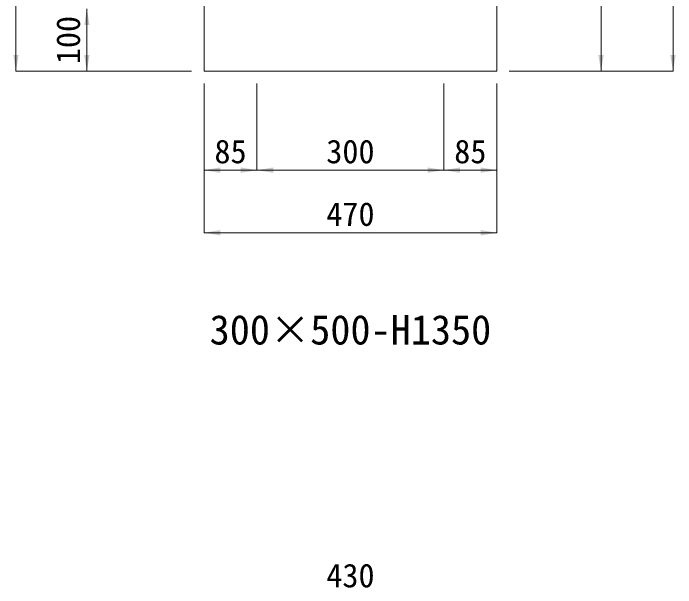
# Model space of a CAD drawing. Units: millimetres at full size, sheet at 1:40. Extents: x 69750 to 116230, y -28801 to 513.
# Drawn here: x 91541 to 92605, y -24713 to -23791 of the extents above; entities that cross this region are included whole.
import ezdxf
from ezdxf.enums import TextEntityAlignment as Align

# ---------------------------------------------------------------- set-up
doc = ezdxf.new("R2010")
doc.units = ezdxf.units.MM
doc.header["$LTSCALE"] = 40
doc.layers.add('寸法線', color=7, linetype='Continuous', lineweight=9)
doc.layers.add('本体', color=7, linetype='Continuous', lineweight=20)
doc.layers.add('文字', color=7, linetype='Continuous')
doc.styles.add('ＭＳ ゴシック', font='')
doc.styles.get('ＭＳ ゴシック').set_extended_font_data('MS Gothic')

# ---------------------------------------------------------------- blocks, each defined once
blk = doc.blocks.new('filled_arrow')
at = {"color": 0, "linetype": 'Continuous', "lineweight": -2}
blk.add_solid([(7.5, 1.25), (0, 0), (7.5, -1.25)], dxfattribs=at)

msp = doc.modelspace()

# ---------------------------------------------------------------- linework, layer by layer
at = {"layer": '寸法線'}
for p, q in [((92600.28, -22435.15), (92600.28, -23884.45)), ((92484.69, -22534.45), (92484.69, -23884.45)), ((91545.35, -23034.45), (91545.35, -23884.45)), ((91659.2, -23884.45), (91659.2, -23784.45)), ((91827.33, -23884.45), (91545.35, -23884.45)), ((91827.33, -23884.45), (91659.2, -23884.45)), ((92337.33, -23884.45), (92600.28, -23884.45)), ((92407.15, -23884.45), (92484.69, -23884.45)), ((91847.33, -23904.45), (91847.33, -24043.25)), ((91847.33, -23904.45), (91847.33, -24143.72)), ((91932.33, -23904.45), (91932.33, -24043.25)), ((91932.33, -23904.45), (91932.33, -24043.25)), ((92232.33, -23904.45), (92232.33, -24043.25)), ((92232.33, -23904.45), (92232.33, -24043.25)), ((92317.33, -23904.45), (92317.33, -24043.25)), ((92317.33, -23904.45), (92317.33, -24143.72)), ((91847.33, -24043.25), (91932.33, -24043.25)), ((91932.33, -24043.25), (92232.33, -24043.25)), ((92232.33, -24043.25), (92317.33, -24043.25)), ((91847.33, -24143.72), (92317.33, -24143.72))]:
    msp.add_line(p, q, dxfattribs=at)
at = {"layer": '本体'}
for p, q in [((91847.32, -22534.45), (91847.33, -23884.45)), ((92317.33, -23884.45), (92317.33, -22534.45)), ((91847.33, -23884.45), (92317.33, -23884.45))]:
    msp.add_line(p, q, dxfattribs=at)

# ---------------------------------------------------------------- block references
at = {"layer": '寸法線', "xscale": 3.47, "yscale": 3.47}
for p, rotation in [((91659.2, -23784.45), 270), ((91545.35, -23884.45), 90), ((91659.2, -23884.45), 90), ((92484.69, -23884.45), 90), ((92600.28, -23884.45), 90), ((91932.33, -24043.25), 180), ((92232.33, -24043.25), 180), ((92317.33, -24043.25), 180), ((92317.33, -24143.72), 180)]:
    msp.add_blockref('filled_arrow', p, dxfattribs=dict(at, rotation=rotation))
for p in [(91847.33, -24043.25), (91932.33, -24043.25), (92232.33, -24043.25), (91847.33, -24143.72)]:
    msp.add_blockref('filled_arrow', p, dxfattribs=at)

# ---------------------------------------------------------------- texts
at = {"layer": '寸法線', "style": 'ＭＳ ゴシック'}
msp.add_text('100', height=37.98, rotation=90, dxfattribs=at).set_placement((91629.2, -23834.45), align=Align.MIDDLE_CENTER)
for s, p in [('85', (91889.83, -24013.25)), ('300', (92082.33, -24013.25)), ('85', (92274.83, -24013.25)), ('470', (92082.33, -24113.72)), ('430', (92082.33, -24693.86))]:
    msp.add_text(s, height=37.98, dxfattribs=at).set_placement(p, align=Align.MIDDLE_CENTER)
at = {"layer": '文字', "style": 'ＭＳ ゴシック'}
msp.add_text('300×500-H1350', height=47.47, dxfattribs=at).set_placement((92082.33, -24299.37), align=Align.MIDDLE_CENTER)

doc.saveas('drawing.dxf')
